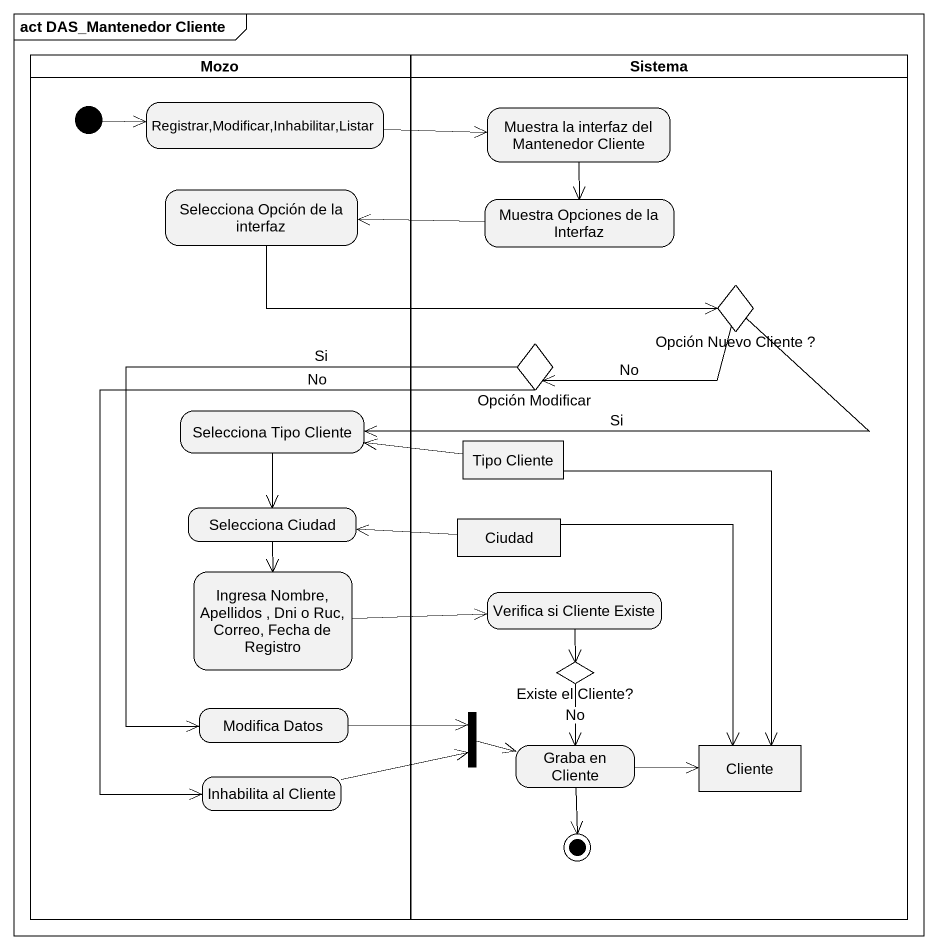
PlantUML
@startuml
mainframe act DAS_Mantenedor Cliente
hide empty description
state Mozo <<partition>> {
  state "Registrar,Modificar,Inhabilitar,Listar" as Registrar_Modificar
  state "Selecciona Opción de la interfaz" as Selecciona_Opción_de_la
  state "Selecciona Tipo Cliente" as Selecciona_Tipo_Cliente
  state "Selecciona Ciudad" as Selecciona_Ciudad
  state "Ingresa Nombre, Apellidos , Dni o Ruc, Correo, Fecha de Registro" as Ingresa_Nombre_Apellidos
  state "Modifica Datos" as Modifica_Datos
  state "Inhabilita al Cliente" as Inhabilita_al_Cliente
  [*] -right-> Registrar_Modificar
}
state Sistema <<partition>> {
  state "Muestra la interfaz del Mantenedor Cliente" as Muestra_la_interfaz_del
  state "Muestra Opciones de la Interfaz" as Muestra_Opciones_de_la
  state "Opción Nuevo Cliente ?" as Opción_Nuevo_Cliente <<choice>>
  state "Opción Modificar" as Opción_Modificar <<choice>>
  state "Tipo Cliente" as Tipo_Cliente <<object>>
  state Ciudad <<object>>
  state "Verifica si Cliente Existe" as Verifica_si_Cliente_Existe
  state "Existe el Cliente?" as Existe_el_Cliente <<choice>>
  state fork1 <<join>>
  state "Graba en Cliente" as Graba_en_Cliente
  state Cliente <<object>>
  Graba_en_Cliente --> [*]
}
Registrar_Modificar -right-> Muestra_la_interfaz_del
Muestra_la_interfaz_del --> Muestra_Opciones_de_la
Selecciona_Opción_de_la -right-> Opción_Nuevo_Cliente
Muestra_Opciones_de_la -left-> Selecciona_Opción_de_la
Opción_Nuevo_Cliente -left-> Opción_Modificar : No
Opción_Nuevo_Cliente -left-> Selecciona_Tipo_Cliente : Si
Opción_Modificar --> Modifica_Datos : Si
Opción_Modificar --> Inhabilita_al_Cliente : No
Selecciona_Tipo_Cliente --> Selecciona_Ciudad
Tipo_Cliente -left-> Selecciona_Tipo_Cliente
Tipo_Cliente --> Cliente
Selecciona_Ciudad --> Ingresa_Nombre_Apellidos
Ciudad -left-> Selecciona_Ciudad
Ciudad --> Cliente
Ingresa_Nombre_Apellidos -right-> Verifica_si_Cliente_Existe
Verifica_si_Cliente_Existe --> Existe_el_Cliente
Existe_el_Cliente --> Graba_en_Cliente : No
Modifica_Datos -right-> fork1
fork1 -right-> Graba_en_Cliente
Inhabilita_al_Cliente -right-> fork1
Graba_en_Cliente -right-> Cliente
@enduml
